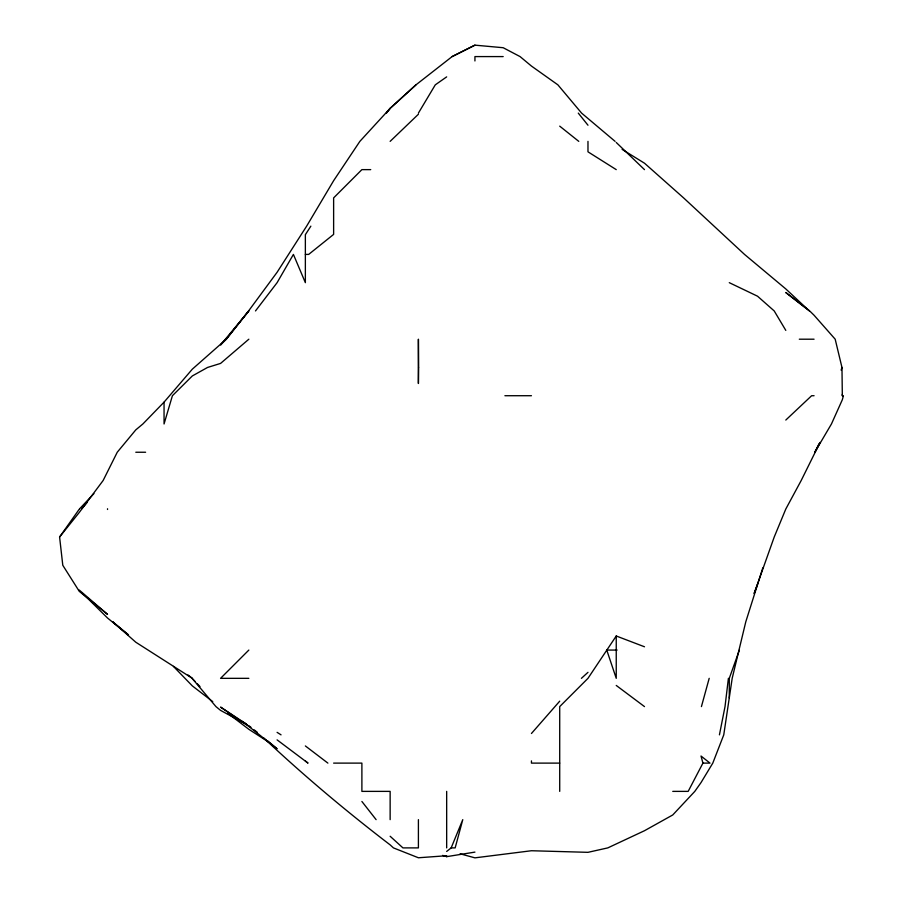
<?xml version="1.0" encoding="UTF-8"?>
<svg xmlns="http://www.w3.org/2000/svg" width="903" height="903" viewBox="0 0 903 903"><rect width="100%" height="100%" fill="white"/><g stroke="black" fill="none" stroke-linecap="round" stroke-linejoin="round"><path stroke-width="1.35" d="M728.405 678.334L725.019 706.597L719.431 734.85M762.821 567.829L745.788 621.806L732.186 678.334L723.766 734.85L712.794 763.114L701.021 782.585L694.813 791.378L672.758 814.957L644.494 830.715L607.798 847.894L587.977 852.33L531.449 850.739L474.933 857.85L460.124 853.798M701.428 706.597L709.194 678.334M841.122 370.151L841.968 367.453L835.185 339.201L814.066 315.237L809.675 310.937L785.802 292.516L809.37 310.937L785.802 288.937L744.512 254.409L683.594 197.892L644.494 163.206L622.122 149.39M739.399 650.07L729.285 678.334L729.285 697.996M757.538 584.422L754.118 593.553L774.221 537.025L785.802 509.021L801.198 480.498L820.059 442.414M451.161 847.894L462.776 819.642L455.157 847.894L451.161 847.894L446.669 851.427M819.123 443.644L814.811 452.245L831.449 423.981L842.33 399.747L843.413 395.717L842.33 395.717L841.968 367.453M418.405 113.112L435.28 84.848L446.669 76.868M702.929 763.114L709.995 763.114L701.021 756.025L702.929 763.114L688.176 791.378L672.758 791.378M310.858 226.156L305.361 234.678L305.361 282.673L293.407 254.409L277.097 282.673L255.493 310.937M615.09 141.365L581.6 113.112L557.885 84.848L531.449 66.066L520.06 56.584L503.185 47.724L474.933 45.15L452.132 56.584L415.967 84.848L390.141 108.337L359.868 141.365L333.625 180.69L306.636 226.156L277.097 272.277L248.844 310.587L226.281 339.201L220.58 344.957L248.844 310.937L226.281 339.201L192.316 369.169L164.053 402.14L142.866 423.981L135.8 429.862L117.243 452.245L103.134 480.498L79.272 512.441L59.587 537.025L62.792 565.289L79.272 591.352L107.536 614.356L79.272 590.054L107.536 618.024L128.192 634.809M644.494 646.774L616.241 635.994L587.977 678.334L559.713 706.597L559.713 791.378M59.587 537.025L79.272 509.168M390.141 108.337L386.326 113.112L390.141 108.36L415.967 84.848M531.449 733.484L559.713 701.168M81.676 508.761L87.139 502.486M79.645 508.761L93.901 493.625M248.844 650.07L220.58 678.334L248.844 678.334M390.141 141.365L418.405 114.241M785.802 420.053L811.639 395.717L814.066 395.717M581.419 678.334L587.977 672.329M248.844 339.201L220.58 363.412L207.543 367.453L192.316 375.953L172.405 395.717L164.053 423.981L164.053 402.14M452.132 56.584L474.933 45.15M442.628 855.401L446.669 856.654L474.933 852.116M503.185 56.584L474.933 56.584L474.933 60.964M370.727 169.629L361.889 169.629L333.625 197.892L333.625 234.396L308.679 254.409L305.361 254.409M799.302 339.201L814.066 339.201M504.901 395.717L531.449 395.717M135.8 452.245L145.609 452.245M617.121 650.07L606.76 650.07L616.241 678.334L616.241 635.994M333.625 763.114L361.889 763.114L361.889 791.378L390.141 791.378L390.141 819.642M559.713 763.114L531.449 763.114L531.449 760.89M729.285 282.673L757.538 296.207L774.21 310.937L785.802 330.385M247.614 725.03L220.58 710.39L215.941 706.597L192.316 678.582L195.195 681.584M616.241 169.629L587.977 151.828L587.977 141.365M277.097 732.356L281.047 734.85M241.778 721.204L246.485 724.195M245.311 723.371L220.58 707.094L248.844 726.463L277.097 748.801L267.785 740.957M268.202 741.814L248.844 729.308L228.188 713.562M277.097 739.873L308.025 763.114L305.361 760.981M616.241 685.445L644.494 706.597M305.361 745.946L327.891 763.114M212.747 701.62L192.316 685.885L173.432 666.391M187.971 674.959L192.316 678.334L135.8 642.225L112.728 621.806L128.463 634.809M248.844 725.696L250.966 727.355M254.161 729.861L257.344 732.356M559.713 126.149L578.778 141.365M390.141 836.257L402.941 847.894L418.405 847.894L418.405 819.642M616.241 142.471L644.494 169.629M263.462 737.74C303.769 775.564 346.233 811.289 390.141 844.881L393.437 847.894L418.405 857.771L446.669 855.728L446.669 856.654M197.114 683.582L199.992 686.585M578.281 113.112L587.977 125.224M361.889 801.48L376.111 819.642M842.33 394.261L842.33 395.717M446.669 791.378L446.669 847.894M107.536 508.761L107.536 509.473M418.563 367.453L418.405 383.504L418.405 339.201L418.563 367.453"/></g></svg>
